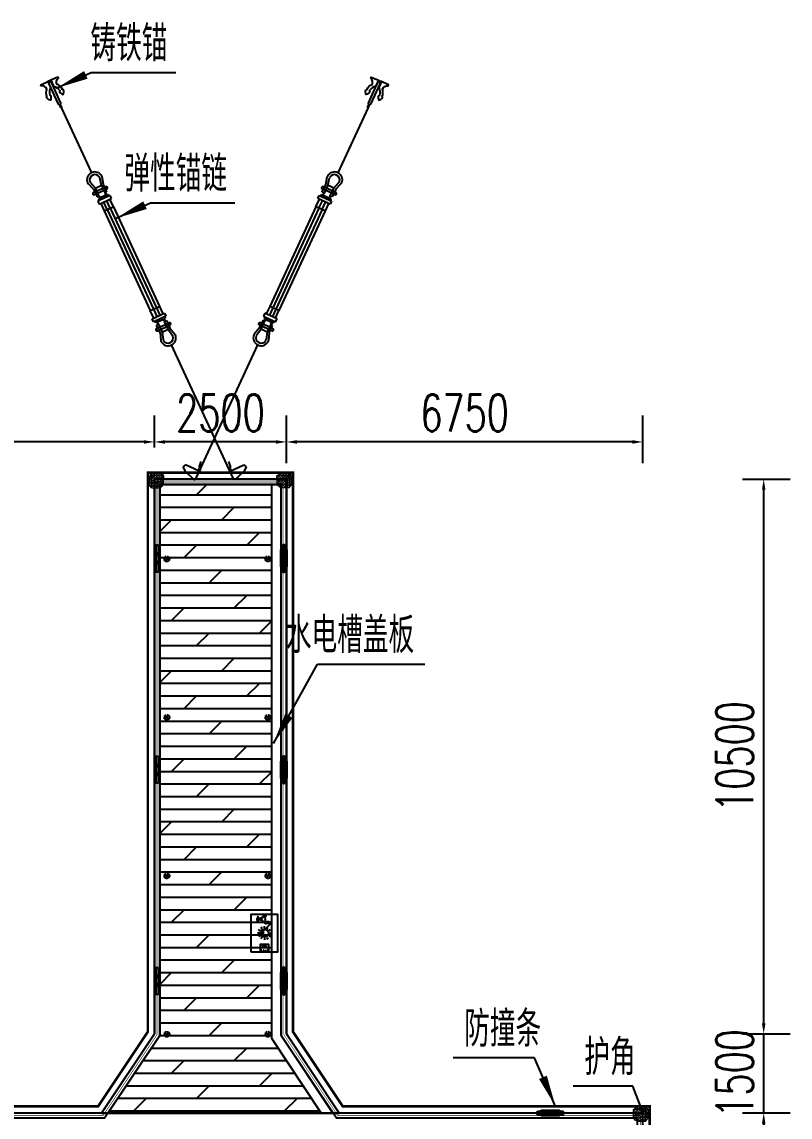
# Model space of a CAD drawing. Extents: x -89702 to 926017, y -610001 to -56924.
# Drawn here: x 78184 to 92733, y -315233 to -294495 of the extents above; entities that cross this region are included whole.
import ezdxf

# ---------------------------------------------------------------- set-up
doc = ezdxf.new("R2010")
doc.units = 0
doc.header["$LTSCALE"] = 10
doc.header["$MEASUREMENT"] = 0
doc.linetypes.add('ACAD_ISO14W100', pattern=[24, 12, -3, 0, -3, 0, -3, 0, -3])
doc.linetypes.add('CENTER', pattern=[2, 1.25, -0.25, 0.25, -0.25])
for name, color, linetype in [('AECOM-园建', 2, 'Continuous'), ('DIM_LEAD', 3, 'Continuous'), ('PUB_DIM', 3, 'Continuous'), ('PUB_TEXT', 7, 'Continuous'), ('STAIR', 2, 'Continuous'), ('W- bollard系船栓', 4, 'Continuous'), ('W-_ANTICOLLISION防撞措施', 6, 'Continuous'), ('W-ALUMINUM_FRAME铝架', 30, 'Continuous'), ('W-MOUNTING固定方式', 5, 'Continuous'), ('W-PLASTIC_RAILINGS塑木栏杆', 6, 'Continuous'), ('W-STEEL_FRAME钢架', 3, 'Continuous'), ('W-WOOD_FLOOR木地板', 30, 'Continuous')]:
    doc.layers.add(name, color=color, linetype=linetype)
doc.layers.add('护舷', color=40, linetype='Continuous', lineweight=15)
doc.layers.add('护角', color=8, linetype='Continuous', lineweight=9)
doc.styles.add('_TCH_DIM', font='SIMPLEX', dxfattribs={"bigfont": 'GBCBIG'})
doc.styles.add('STANDARD_T3', font='simplex.shx', dxfattribs={"width": 0.7, "bigfont": 'gbcbig.shx'})
doc.dimstyles.new('W&&200', dxfattribs={"dimtxt": 700, "dimasz": 200, "dimexe": 500, "dimexo": 600, "dimgap": 200, "dimtad": 1, "dimdec": 0, "dimzin": 0, "dimdsep": 46, "dimtxsty": 'STANDARD_T3', "dimcen": 0.09, "dimclrd": 1, "dimclre": 1, "dimclrt": 7, "dimazin": 2, "dimtfac": 1, "dimtdec": 0, "dimtix": 1, "dimtmove": 2, "dimatfit": 3, "dimfxl": 0, "dimtolj": 1, "dimtzin": 0, "dimarcsym": 0})

# ---------------------------------------------------------------- blocks, each defined once
blk = doc.blocks.new('A$C6f7a73f6')
blk.add_hatch(color=3).paths.add_polyline_path([(485, 384), (635, 384, 1)])
at = {"color": 5}
for p, q in [((228, 434), (240, 434)), ((228, 408), (240, 408)), ((228, 363), (240, 363)), ((228, 337), (240, 337)), ((293, 399), (305, 399)), ((293, 372), (305, 372))]:
    blk.add_line(p, q, dxfattribs=at)
at = {"color": 0, "linetype": 'ByBlock'}
blk.add_lwpolyline([(200, 634), (920, 634), (920, 134), (200, 134)], close=True, dxfattribs=at)
blk.add_lwpolyline([(200, 459), (350, 459), (350, 309), (200, 309)], close=True)
at = {"color": 6}
for points in [[(478, 432), (450, 450)], [(512, 466), (494, 496)], [(561, 480), (560, 516)], [(606, 468), (624, 496)], [(643, 430), (674, 448)], [(466, 384), (430, 386)], [(477, 338), (446, 320)], [(514, 304), (496, 272)], [(559, 288), (560, 256)], [(608, 302), (626, 272)], [(642, 336), (674, 318)], [(654, 384), (690, 386)]]:
    blk.add_lwpolyline(points, dxfattribs=at)
at = {"color": 7, "true_color": 0xffffff}
for points in [[(778, 503), (777, 511), (817, 525)], [(778, 503), (871, 504), (875, 512), (834, 522)], [(779, 406), (794, 419), (797, 435)], [(846, 441), (805, 439), (797, 435)], [(797, 435), (854, 438)], [(798, 431), (854, 434)], [(817, 440), (817, 456), (805, 456)], [(805, 439), (805, 456)], [(812, 468), (809, 456)], [(809, 456), (841, 457)], [(815, 489), (811, 484), (812, 476)], [(812, 476), (840, 478)], [(812, 468), (840, 470), (841, 457)], [(817, 529), (814, 505)], [(815, 489), (836, 486), (840, 482)], [(816, 468), (816, 477)], [(839, 502), (833, 530), (817, 529)], [(837, 453), (817, 456)], [(819, 501), (819, 489)], [(819, 489), (820, 477)], [(832, 485), (832, 477)], [(835, 502), (836, 486)], [(836, 469), (836, 478)], [(845, 454), (841, 457), (837, 453)], [(837, 453), (838, 441)], [(840, 478), (840, 482)], [(846, 441), (845, 454)], [(846, 441), (854, 438)], [(855, 418), (854, 438)], [(855, 418), (860, 406), (872, 402)], [(779, 406), (755, 384), (744, 359), (741, 347)], [(777, 349), (741, 347)], [(741, 335), (741, 339), (741, 347)], [(742, 319), (742, 323), (742, 331)], [(743, 302), (743, 307), (742, 315)], [(744, 290), (743, 294), (747, 299)], [(744, 290), (743, 298)], [(746, 335), (745, 339), (745, 347)], [(746, 319), (746, 323), (746, 331)], [(747, 303), (747, 307), (747, 315)], [(748, 290), (749, 347)], [(750, 335), (749, 339), (749, 347)], [(750, 319), (750, 323), (750, 331)], [(751, 303), (751, 307), (751, 315)], [(752, 291), (751, 299)], [(752, 291), (752, 295), (755, 299)], [(754, 335), (753, 339), (753, 348)], [(754, 319), (754, 323), (754, 331)], [(755, 303), (755, 307), (755, 315)], [(756, 291), (757, 348)], [(758, 340), (757, 344), (757, 348)], [(759, 319), (758, 323), (758, 336)], [(759, 303), (759, 307), (759, 315)], [(760, 291), (760, 299)], [(760, 291), (760, 299)], [(762, 340), (761, 344), (761, 348)], [(762, 324), (762, 328), (762, 336)], [(763, 303), (763, 308), (763, 320)], [(764, 291), (765, 348)], [(766, 340), (765, 344), (765, 348)], [(766, 324), (766, 328), (766, 336)], [(767, 308), (767, 312), (767, 320)], [(768, 291), (768, 296), (767, 304)], [(768, 291), (768, 296), (768, 300), (771, 304)], [(770, 340), (769, 344), (769, 348)], [(770, 324), (770, 328), (770, 336)], [(771, 308), (771, 312), (771, 320)], [(772, 292), (773, 349)], [(774, 340), (774, 345), (773, 349)], [(775, 324), (774, 328), (774, 336)], [(775, 308), (775, 312), (775, 320)], [(776, 292), (776, 296), (776, 304)], [(792, 374), (780, 369), (777, 357)], [(777, 357), (777, 349)], [(792, 374), (825, 367), (861, 373)], [(878, 358), (874, 370), (861, 373)], [(872, 402), (880, 403)], [(892, 411), (891, 358), (878, 358)], [(881, 394), (882, 374), (878, 358)], [(880, 411), (881, 394)], [(892, 411), (880, 411)], [(881, 394), (893, 395)], [(882, 374), (894, 375)], [(890, 366), (915, 364)], [(892, 403), (913, 404)], [(896, 403), (898, 367)], [(897, 399), (917, 400)], [(898, 371), (918, 368)], [(913, 404), (915, 364)], [(917, 400), (918, 368)]]:
    blk.add_lwpolyline(points, dxfattribs=at)
at = {"color": 5}
for centre, radius in [((311, 385), 31), ((325, 385), 6)]:
    blk.add_circle(centre, radius, dxfattribs=at)
at = {"color": 6}
blk.add_circle((560, 384), 75, dxfattribs=at)
at = {"color": 5}
for centre, start, end in [((234, 434), 0, 180), ((234, 408), 180, 0), ((234, 363), 0, 180), ((234, 337), 180, 0), ((299, 399), 0, 180), ((299, 372), 180, 0)]:
    blk.add_arc(centre, 6, start, end, dxfattribs=at)
blk = doc.blocks.new('$matou$00000081')
at = {"elevation": 0}
for points in [[(115, -13, 1.151757), (115, 13), (-115, 13, 1.151757), (-115, -13), (115, -13)], [(-96, 13, -0.182727), (-80, 28), (81, 28, -0.182727), (97, 13)], [(97, -13, -0.182727), (81, -28), (-80, -28, -0.182727), (-96, -13, -0.127039)]]:
    blk.add_lwpolyline(points, format="xyb", dxfattribs=at)
for centre, radius in [((-39, 0, 0), 10.9), ((-39, 0, 0), 7.27), ((40, 0, 0), 10.9), ((40, 0, 0), 7.27)]:
    blk.add_circle(centre, radius)
blk = doc.blocks.new('ZFQ')
at = {"layer": 'W-WOOD_FLOOR木地板'}
h = blk.add_hatch(dxfattribs=at)
h.set_pattern_fill('DOLMIT', color=256, scale=300)
h.set_pattern_definition([(0, (-1737049.58, -2606807.6), (0, 238.122618), []), (45, (-1737049.6, -2606807.6), (-476.24491, 476.24491), [336.75638, -673.512])])
h.paths.add_polyline_path([(965, 11900), (-1150, 11900), (-1150, 1470), (-2130, 0), (1907, 0), (965, 1414)])
at = {"layer": 'W-ALUMINUM_FRAME铝架', "color": 0}
for points in [[(965, 11900), (965, 1414), (1907, 0)], [(1150, 11900), (1150, 1470), (2130, 0)]]:
    blk.add_lwpolyline(points, dxfattribs=at)
at = {"layer": 'W-STEEL_FRAME钢架'}
for points in [[(-2250, 0), (-1250, 1500), (-1250, 12000), (1250, 12000), (1250, 1500), (2250, 0)], [(-2130, 0), (-1150, 1470), (-1150, 11900), (1150, 11900), (1150, 1470), (2130, 0)]]:
    blk.add_lwpolyline(points, close=True, dxfattribs=at)
at = {"layer": 'W- bollard系船栓', "xscale": 2}
for p, yscale, rotation in [((-1200, 10500, 0), -2, 89.99999999999993), ((1200, 10500, 0), 2, 90.00000000000006), ((-1200, 6500, 0), -2, 89.99999999999993), ((1200, 6500, 0), 2, 90.00000000000006), ((-1200, 2500, 0), -2, 89.99999999999993), ((1200, 2500, 0), 2, 90.00000000000006)]:
    blk.add_blockref('$matou$00000081', p, dxfattribs=dict(at, yscale=yscale, rotation=rotation))
at = {"layer": 'W-STEEL_FRAME钢架', "rotation": 90}
blk.add_blockref('A$C6f7a73f6', (1218, 2846), dxfattribs=at)
blk = doc.blocks.new('*D1307')
at = {"layer": 'Defpoints', "color": 0, "transparency": 16777216}
for p in [(83194, -302448), (83194, -313655), (89944, -315155)]:
    blk.add_point(p, dxfattribs=at)
at = {"layer": 'W-STEEL_FRAME钢架', "color": 1, "lineweight": -2, "transparency": 16777216}
for p, q in [((83194, -302848), (83194, -301948)), ((89944, -302848), (89944, -301948)), ((89744, -302448), (83394, -302448))]:
    blk.add_line(p, q, dxfattribs=at)
at = {"layer": 'W-STEEL_FRAME钢架', "color": 1, "transparency": 16777216}
for points in [[(83394, -302415), (83394, -302482), (83194, -302448)], [(89744, -302415), (89744, -302482), (89944, -302448)]]:
    blk.add_solid(points, dxfattribs=at)
at = {"layer": 'W-STEEL_FRAME钢架', "color": 7, "transparency": 16777216, "insert": (86569, -301898), "char_height": 700, "attachment_point": 5, "style": 'STANDARD_T3'}
blk.add_mtext('\\A1;6750', dxfattribs=at)
blk = doc.blocks.new('*D1308')
at = {"layer": 'Defpoints', "color": 0, "transparency": 16777216}
for p in [(80694, -302448), (80694, -303155), (83194, -313655)]:
    blk.add_point(p, dxfattribs=at)
at = {"layer": 'W-STEEL_FRAME钢架', "color": 1, "lineweight": -2, "transparency": 16777216}
for p, q in [((80694, -302555), (80694, -301948)), ((83194, -302848), (83194, -301948)), ((82994, -302448), (80894, -302448))]:
    blk.add_line(p, q, dxfattribs=at)
at = {"layer": 'W-STEEL_FRAME钢架', "color": 1, "transparency": 16777216}
for points in [[(80894, -302415), (80894, -302482), (80694, -302448)], [(82994, -302415), (82994, -302482), (83194, -302448)]]:
    blk.add_solid(points, dxfattribs=at)
at = {"layer": 'W-STEEL_FRAME钢架', "color": 7, "transparency": 16777216, "insert": (81944, -301898), "char_height": 700, "attachment_point": 5, "style": 'STANDARD_T3'}
blk.add_mtext('\\A1;2500', dxfattribs=at)
blk = doc.blocks.new('*D1309')
at = {"layer": 'Defpoints', "color": 0, "transparency": 16777216}
for p in [(68194, -302448), (68194, -303155), (80694, -303155)]:
    blk.add_point(p, dxfattribs=at)
at = {"layer": 'W-STEEL_FRAME钢架', "color": 1, "lineweight": -2, "transparency": 16777216}
for p, q in [((68194, -302555), (68194, -301948)), ((80694, -302555), (80694, -301948)), ((80494, -302448), (68394, -302448))]:
    blk.add_line(p, q, dxfattribs=at)
at = {"layer": 'W-STEEL_FRAME钢架', "color": 1, "transparency": 16777216}
for points in [[(68394, -302415), (68394, -302482), (68194, -302448)], [(80494, -302415), (80494, -302482), (80694, -302448)]]:
    blk.add_solid(points, dxfattribs=at)
at = {"layer": 'W-STEEL_FRAME钢架', "color": 7, "transparency": 16777216, "insert": (74444, -301898), "char_height": 700, "attachment_point": 5, "style": 'STANDARD_T3'}
blk.add_mtext('\\A1;12500', dxfattribs=at)
blk = doc.blocks.new('*D1300')
at = {"layer": 'Defpoints', "color": 0, "transparency": 16777216}
for p in [(89944, -315155), (92233, -315155), (89944, -317655)]:
    blk.add_point(p, dxfattribs=at)
at = {"layer": 'W-STEEL_FRAME钢架', "color": 1, "lineweight": -2, "transparency": 16777216}
for p, q in [((91833, -315155), (92733, -315155)), ((92233, -317455), (92233, -315355)), ((91833, -317655), (92733, -317655))]:
    blk.add_line(p, q, dxfattribs=at)
at = {"layer": 'W-STEEL_FRAME钢架', "color": 1, "transparency": 16777216}
for points in [[(92200, -315355), (92267, -315355), (92233, -315155)], [(92200, -317455), (92267, -317455), (92233, -317655)]]:
    blk.add_solid(points, dxfattribs=at)
at = {"layer": 'W-STEEL_FRAME钢架', "color": 7, "transparency": 16777216, "insert": (91683, -316405), "char_height": 700, "attachment_point": 5, "rotation": 90, "style": 'STANDARD_T3'}
blk.add_mtext('\\A1;2500', dxfattribs=at)
blk = doc.blocks.new('*D1319')
at = {"layer": 'Defpoints', "color": 0, "transparency": 16777216}
for p in [(83194, -313655), (92233, -313655), (89944, -315155)]:
    blk.add_point(p, dxfattribs=at)
at = {"layer": 'W-STEEL_FRAME钢架', "color": 1, "lineweight": -2, "transparency": 16777216}
for p, q in [((92233, -313455), (92233, -313255)), ((91833, -313655), (92733, -313655)), ((92233, -315155), (92233, -313655)), ((91833, -315155), (92733, -315155)), ((92233, -315355), (92233, -315555))]:
    blk.add_line(p, q, dxfattribs=at)
at = {"layer": 'W-STEEL_FRAME钢架', "color": 1, "transparency": 16777216}
for points in [[(92200, -313455), (92267, -313455), (92233, -313655)], [(92200, -315355), (92267, -315355), (92233, -315155)]]:
    blk.add_solid(points, dxfattribs=at)
at = {"layer": 'W-STEEL_FRAME钢架', "color": 7, "transparency": 16777216, "insert": (91683, -314405), "char_height": 700, "attachment_point": 5, "rotation": 90, "style": 'STANDARD_T3'}
blk.add_mtext('\\A1;1500', dxfattribs=at)
blk = doc.blocks.new('*D1320')
at = {"layer": 'Defpoints', "color": 0, "transparency": 16777216}
for p in [(83194, -303155), (92233, -303155), (83194, -313655)]:
    blk.add_point(p, dxfattribs=at)
at = {"layer": 'W-STEEL_FRAME钢架', "color": 1, "lineweight": -2, "transparency": 16777216}
for p, q in [((91833, -303155), (92733, -303155)), ((92233, -313455), (92233, -303355)), ((91833, -313655), (92733, -313655))]:
    blk.add_line(p, q, dxfattribs=at)
at = {"layer": 'W-STEEL_FRAME钢架', "color": 1, "transparency": 16777216}
for points in [[(92200, -303355), (92267, -303355), (92233, -303155)], [(92200, -313455), (92267, -313455), (92233, -313655)]]:
    blk.add_solid(points, dxfattribs=at)
at = {"layer": 'W-STEEL_FRAME钢架', "color": 7, "transparency": 16777216, "insert": (91683, -308405), "char_height": 700, "attachment_point": 5, "rotation": 90, "style": 'STANDARD_T3'}
blk.add_mtext('\\A1;10500', dxfattribs=at)
blk = doc.blocks.new('护角')
at = {"layer": '护角', "linetype": 'Continuous', "lineweight": 0}
h = blk.add_hatch(dxfattribs=at)
h.set_pattern_fill('ANGLE', color=40, scale=5, angle=45)
h.set_pattern_definition([(45, (0, 0), (-24.6957, 24.6957), [25.4, -9.525]), (135, (0, 0), (-24.6957, -24.6957), [25.4, -9.525])])
h.paths.add_polyline_path([(229, 177, 0.414214), (177, 229), (0, 229), (0, 100, 0.414214), (100, 0), (229, 0)])
h.paths.add_polyline_path([(177, 280), (67, 280), (0, 229), (177, 229)])
h.paths.add_polyline_path([(177, 280), (177, 229, -0.414214), (229, 177), (280, 177, 0.414214)])
h.paths.add_polyline_path([(280, 177), (229, 177), (229, 0), (280, 65)])
at = {"layer": '护角', "color": 40, "linetype": 'Continuous', "lineweight": 0}
for p, q in [((0, 229), (67, 280)), ((0, 229), (0, 100)), ((177, 229), (0, 229)), ((67, 280), (177, 280)), ((177, 229), (177, 280)), ((100, 0), (229, 0)), ((229, 177), (229, 0)), ((229, 177), (280, 177)), ((229, 0), (280, 65)), ((280, 177), (280, 65))]:
    blk.add_line(p, q, dxfattribs=at)
at = {"layer": '护角', "color": 1, "linetype": 'CENTER', "ltscale": 0.2}
for p, q in [((224, 229), (235, 229)), ((229, 224), (229, 235))]:
    blk.add_line(p, q, dxfattribs=at)
at = {"layer": '护角', "color": 40, "linetype": 'Continuous', "lineweight": 0}
for centre, radius, start, end in [((177, 177), 103, 0, 90), ((177, 177), 52.2, 0, 90), ((100, 100), 100, 180, 270)]:
    blk.add_arc(centre, radius, start, end, dxfattribs=at)
blk = doc.blocks.new('A$Cfe1adb12')
at = {"layer": '护舷', "rotation": 320.3357902113834}
blk.add_blockref('护角', (0, 179), dxfattribs=at)
blk = doc.blocks.new('$matou$00000106')
blk.add_line((-31, -275, 0), (31, -275, 0))
at = {"elevation": 0}
for points in [[(1, 275), (-10, 275), (-10, 219), (-23, 201), (-27, -239), (-21, -245), (0, -245)], [(0, 275), (11, 275), (11, 219), (24, 201), (28, -239), (21, -245), (0, -245)]]:
    blk.add_lwpolyline(points, dxfattribs=at)
for points in [[(-31, -275), (-31, -149, -0.158691), (-104, -26), (-90, -7, 0.186687), (-133, 68, 0.169045), (-176, -9), (-162, -23, 0.1524), (-109, -153, -0.391481), (-179, -249), (-179, -273), (-31, -275)], [(31, -275), (31, -149, 0.158691), (104, -26), (90, -7, -0.186687), (133, 68, -0.169045), (176, -9), (162, -23, -0.1524), (109, -153, 0.391481), (179, -249), (179, -273), (31, -275)]]:
    blk.add_lwpolyline(points, format="xyb", dxfattribs=at)

msp = doc.modelspace()

# ---------------------------------------------------------------- linework, layer by layer
at = {"layer": 'AECOM-园建'}
for p, q in [((78928.5, -296112.4), (79501.8, -297350.2)), ((84739.4, -296112.4), (84166.1, -297350.2)), ((79643.4, -297789.8), (79661.8, -297828.5)), ((79823.3, -297796), (79648.5, -297877)), ((79777.9, -297774.7), (79661.8, -297828.5)), ((79777.9, -297774.7), (79760, -297735.7)), ((79807.3, -297761.1), (79777.9, -297774.7)), ((79823.3, -297796), (79807.3, -297761.1)), ((79852.7, -297782.5), (79823.3, -297796)), ((79879.5, -297840.7), (79852.7, -297782.5)), ((83788.4, -297840.7), (83815.3, -297782.5)), ((83815.3, -297782.5), (83844.6, -297796)), ((83844.6, -297796), (83860.6, -297761.1)), ((83844.6, -297796), (84019.4, -297877)), ((83860.6, -297761.1), (83890, -297774.7)), ((83890, -297774.7), (83908, -297735.7)), ((83890, -297774.7), (84006.2, -297828.5)), ((84024.5, -297789.8), (84006.2, -297828.5)), ((79648.6, -297877.2), (79619.6, -297890.6)), ((79619.6, -297890.6), (79646.5, -297948.7)), ((79661.8, -297828.5), (79632.4, -297842.1)), ((79632.4, -297842.1), (79648.6, -297877.2)), ((79646.5, -297948.7), (79675.6, -297935.2)), ((79675.6, -297935.2), (79850.2, -297854)), ((79675.6, -297935.2), (79740.4, -298075)), ((79740.4, -298075), (79915.6, -297994.4)), ((79850.3, -297854.2), (79879.5, -297840.7)), ((79915.6, -297994.4), (79850.3, -297854.2)), ((79915.6, -297994.4), (80790.6, -299881.6)), ((83752.4, -297994.4), (82877.3, -299881.6)), ((83752.4, -297994.4), (83817.6, -297854.2)), ((83927.5, -298075), (83752.4, -297994.4)), ((83817.6, -297854.2), (83788.4, -297840.7)), ((83992.4, -297935.2), (83817.7, -297854)), ((83992.4, -297935.2), (83927.5, -298075)), ((84021.4, -297948.7), (83992.4, -297935.2)), ((84006.2, -297828.5), (84035.6, -297842.1)), ((84035.6, -297842.1), (84019.4, -297877.2)), ((84019.4, -297877.2), (84048.3, -297890.6)), ((84048.3, -297890.6), (84021.4, -297948.7)), ((79740.4, -298075), (80615.5, -299962.1)), ((79798.9, -298048.1), (80673.8, -299935.3)), ((79857.3, -298021.2), (80732.2, -299908.4)), ((83810.6, -298021.2), (82935.7, -299908.4)), ((83869, -298048.1), (82994.1, -299935.3)), ((83927.5, -298075), (83052.5, -299962.1)), ((80615.5, -299962.1), (80790.1, -299880.5)), ((80680.2, -300101.9), (80615.5, -299962.1)), ((80680.2, -300101.9), (80855.1, -300021.1)), ((80882, -300079.1), (80707.2, -300160.2)), ((80790.1, -299880.5), (80855, -300020.9)), ((80855, -300020.9), (80884.1, -300007.3)), ((80911.2, -300065.4), (80882, -300079.1)), ((80882, -300079.1), (80898.2, -300113.8)), ((80884.1, -300007.3), (80911.2, -300065.4)), ((82783.8, -300007.3), (82756.7, -300065.4)), ((82756.7, -300065.4), (82785.9, -300079.1)), ((82785.9, -300079.1), (82769.7, -300113.8)), ((82812.9, -300020.9), (82783.8, -300007.3)), ((82785.9, -300079.1), (82960.7, -300160.2)), ((82987.7, -300101.9), (82812.8, -300021.1)), ((82877.8, -299880.5), (82812.9, -300020.9)), ((83052.5, -299962.1), (82877.8, -299880.5)), ((82987.7, -300101.9), (83052.5, -299962.1)), ((80651.2, -300115.4), (80680.2, -300101.9)), ((80678.1, -300173.5), (80651.2, -300115.4)), ((80707.1, -300160), (80678.1, -300173.5)), ((80723.4, -300195), (80707.1, -300160)), ((80752.8, -300181.4), (80723.4, -300195)), ((80735.4, -300236.6), (80770.4, -300220.4)), ((80802.4, -300380.9), (80735.4, -300236.6)), ((80868.9, -300127.5), (80752.8, -300181.4)), ((80770.4, -300220.4), (80752.8, -300181.4)), ((80898.2, -300113.8), (80868.9, -300127.5)), ((80868.9, -300127.5), (80887.1, -300166.4)), ((82769.7, -300113.8), (82799, -300127.5)), ((82799, -300127.5), (82780.9, -300166.4)), ((82799, -300127.5), (82915.2, -300181.4)), ((82865.6, -300380.9), (82932.5, -300236.6)), ((82897.5, -300220.4), (82915.2, -300181.4)), ((82932.5, -300236.6), (82897.5, -300220.4)), ((82915.2, -300181.4), (82944.6, -300195)), ((82944.6, -300195), (82960.8, -300160)), ((82960.8, -300160), (82989.8, -300173.5)), ((83016.7, -300115.4), (82987.7, -300101.9)), ((82989.8, -300173.5), (83016.7, -300115.4)), ((82188.4, -303147.5), (81014.4, -300612.5)), ((81479.5, -303147.5), (82653.6, -300612.5)), ((81281.1, -302881.7), (81233.6, -302922.4)), ((81233.6, -302922.4), (81274.8, -303002.6)), ((81539.8, -303004.5), (81281.1, -302881.7)), ((81513.8, -302973), (81515.3, -302967.2)), ((81537.1, -302992.3), (81513.8, -302973)), ((81515.3, -302967.2), (81542.4, -302975.8)), ((81570, -302820.6), (81536.5, -302935)), ((81536.5, -302935), (81559.5, -302961.9)), ((81563.6, -302981.3), (81537.1, -302992.3)), ((81542.4, -302975.8), (81561.7, -302990.8)), ((81559.5, -302961.9), (81563.6, -302981.3)), ((82097.9, -302820.6), (82131.5, -302935)), ((82108.4, -302961.9), (82104.4, -302981.3)), ((82104.4, -302981.3), (82130.8, -302992.3)), ((82125.5, -302975.8), (82106.3, -302990.8)), ((82131.5, -302935), (82108.4, -302961.9)), ((82152.6, -302967.2), (82125.5, -302975.8)), ((82128.1, -303004.5), (82386.9, -302881.7)), ((82130.8, -302992.3), (82154.2, -302973)), ((82154.2, -302973), (82152.6, -302967.2)), ((82386.9, -302881.7), (82434.3, -302922.4)), ((82434.3, -302922.4), (82393.1, -303002.6)), ((81274.8, -303002.6), (81448.3, -303163.1)), ((81448.3, -303163.1), (81479.5, -303147.5)), ((81554, -303004.4), (81539.8, -303004.5)), ((81561.7, -302990.8), (81554, -303004.4)), ((82106.3, -302990.8), (82114, -303004.4)), ((82114, -303004.4), (82128.1, -303004.5)), ((82219.6, -303163.1), (82188.4, -303147.5)), ((82393.1, -303002.6), (82219.6, -303163.1))]:
    msp.add_line(p, q, dxfattribs=at)
at = {"layer": 'AECOM-园建', "color": 7}
for p, q in [((79541.5, -297661.7), (79435.7, -297556.4)), ((79575.3, -297642.7), (79479.8, -297534.8)), ((79691.7, -297589.3), (79656.9, -297449.7)), ((79691.6, -297588.9), (79759.8, -297736.2)), ((79728.2, -297576.3), (79702.2, -297430.3)), ((79794.8, -297720), (79728.2, -297576.3)), ((83873.2, -297720), (83939.7, -297576.3)), ((83976.3, -297588.9), (83908.1, -297736.2)), ((83939.7, -297576.3), (83965.7, -297430.3)), ((83976.2, -297589.3), (84011, -297449.7)), ((84092.6, -297642.7), (84188.1, -297534.8)), ((84126.4, -297661.7), (84232.2, -297556.4)), ((79541.5, -297661.7), (79608.4, -297806.1)), ((79643.4, -297789.8), (79575.3, -297642.7)), ((79608.4, -297806.1), (79643.4, -297789.8)), ((79759.8, -297736.2), (79794.8, -297720)), ((83908.1, -297736.2), (83873.2, -297720)), ((84024.5, -297789.8), (84092.6, -297642.7)), ((84059.6, -297806.1), (84024.5, -297789.8)), ((84126.4, -297661.7), (84059.6, -297806.1)), ((80770.4, -300220.4), (80838.7, -300367.4)), ((80886.6, -300166.2), (80921.5, -300150)), ((80954.9, -300313.4), (80886.6, -300166.2)), ((80921.5, -300150), (80988.2, -300293.6)), ((82746.4, -300150), (82679.8, -300293.6)), ((82713, -300313.4), (82781.4, -300166.2)), ((82781.4, -300166.2), (82746.4, -300150)), ((82897.5, -300220.4), (82829.2, -300367.4)), ((80802.4, -300380.9), (80814.5, -300529.7)), ((80838.7, -300367.4), (80859.4, -300510)), ((80954.7, -300313.1), (81038.8, -300429.8)), ((80988.2, -300293.6), (81082.8, -300407.8)), ((82679.8, -300293.6), (82585.1, -300407.8)), ((82713.3, -300313.1), (82629.2, -300429.8)), ((82829.2, -300367.4), (82808.5, -300510)), ((82865.6, -300380.9), (82853.5, -300529.7))]:
    msp.add_line(p, q, dxfattribs=at)
at = {"layer": 'AECOM-园建', "color": 4}
for p, q in [((79575.3, -297642.7), (79691.6, -297588.9)), ((84092.6, -297642.7), (83976.3, -297588.9)), ((79749.2, -297788), (79765.4, -297822.9)), ((83918.7, -297788), (83902.6, -297822.9)), ((79690.9, -297815), (79707, -297849.9)), ((79798.9, -298048.1), (79734.1, -297908)), ((79857.3, -298021.2), (79792.3, -297880.9)), ((83810.6, -298021.2), (83875.6, -297880.9)), ((83869, -298048.1), (83933.9, -297908)), ((83977, -297815), (83960.9, -297849.9)), ((80673.7, -299934.9), (80738.7, -300074.9)), ((80732.2, -299908.4), (80796.9, -300048)), ((82935.7, -299908.4), (82871.1, -300048)), ((82994.2, -299934.9), (82929.3, -300074.9)), ((80781.9, -300167.9), (80765.7, -300133)), ((80840.2, -300140.8), (80824, -300106)), ((82827.8, -300140.8), (82843.9, -300106)), ((82886.1, -300167.9), (82902.2, -300133)), ((80838.7, -300367.4), (80954.9, -300313.4)), ((82829.2, -300367.4), (82713, -300313.4))]:
    msp.add_line(p, q, dxfattribs=at)
at = {"layer": 'AECOM-园建', "color": 6}
for p, q in [((79536, -297725.1), (79771.6, -297616)), ((79559, -297765), (79797.7, -297653.5)), ((84108.9, -297765), (83870.2, -297653.5)), ((84131.9, -297725.1), (83896.3, -297616)), ((80734.9, -300300.8), (80974.2, -300190.7)), ((80750.5, -300344.1), (80985.9, -300234.8)), ((82917.5, -300344.1), (82682, -300234.8)), ((82933, -300300.8), (82693.7, -300190.7))]:
    msp.add_line(p, q, dxfattribs=at)
at = {"layer": 'AECOM-园建', "color": 7}
for centre, radius, start, end in [((79564.9, -297486.3), 150, 28.19299, 200.23245), ((79564.9, -297486.3), 100, 29.37851, 197.86824), ((84103.1, -297486.3), 150, 339.76755, 151.80701), ((84103.1, -297486.3), 100, 342.13176, 150.62149), ((79471, -297520.9), 50, 200.23245, 225.10725), ((79517.3, -297501.7), 50, 197.86824, 221.50455), ((79608.4, -297461.8), 50, 13.97629, 29.37851), ((79653, -297439.1), 50, 10.09241, 28.19299), ((84014.9, -297439.1), 50, 151.80701, 169.90759), ((84059.5, -297461.8), 50, 150.62149, 166.02371), ((84150.7, -297501.7), 50, 318.49545, 342.13176), ((84196.9, -297520.9), 50, 314.89275, 339.76755), ((80951.3, -300476.4), 150, 209.52078, 21.56024), ((80951.3, -300476.4), 100, 211.88499, 20.37471), ((80998.2, -300459), 50, 20.37471, 35.77694), ((81044.3, -300439.7), 50, 21.56024, 39.66082), ((82716.6, -300476.4), 150, 158.43976, 330.47922), ((82623.6, -300439.7), 50, 140.33918, 158.43976), ((82716.6, -300476.4), 100, 159.62529, 328.11501), ((82669.7, -300459), 50, 144.22306, 159.62529), ((80864.3, -300525.7), 50, 184.64598, 209.52078), ((80908.9, -300502.8), 50, 188.24867, 211.88499), ((82759.1, -300502.8), 50, 328.11501, 351.75133), ((82803.6, -300525.7), 50, 330.47922, 355.35402)]:
    msp.add_arc(centre, radius, start, end, dxfattribs=at)
at = {"layer": 'AECOM-园建', "color": 6}
for centre, radius, start, end in [((79547.5, -297745), 23, 119.97776, 299.97776), ((79784.5, -297634.9), 22.9, 305.46612, 125.22233), ((83883.5, -297634.9), 22.9, 54.77767, 234.53388), ((84120.4, -297745), 23, 240.02224, 60.02224), ((80979.8, -300212.9), 22.9, 284.5309, 104.28711), ((82688.1, -300212.9), 22.9, 75.71289, 255.4691), ((80742.7, -300322.5), 23, 109.77547, 289.77547), ((82925.3, -300322.5), 23, 250.22453, 70.22453)]:
    msp.add_arc(centre, radius, start, end, dxfattribs=at)
at = {"layer": 'DIM_LEAD'}
for p, q in [((78848, -295745), (79498, -295450.7)), ((79498, -295450.7), (81098.2, -295450.7)), ((79968.5, -298212), (80618.5, -297917.7)), ((80618.5, -297917.7), (82218.7, -297917.7)), ((82946.6, -308158.5), (83784.8, -306655.5)), ((83784.8, -306655.5), (85813.1, -306655.5)), ((87891.2, -314110.7), (86350.6, -314110.7)), ((88290.5, -315030.3), (87891.2, -314110.7)), ((89753.2, -314647.8), (88625.5, -314647.8)), ((89941.9, -315138.4), (89753.2, -314647.8))]:
    msp.add_line(p, q, dxfattribs=at)
for points in [[(78848, -295745, 0, 160, 0), (79394.6, -295497.6, 0, 0, 0)], [(79968.5, -298212, 0, 160, 0), (80515.1, -297964.6, 0, 0, 0)], [(82946.6, -308158.5, 0, 160, 0), (83238.9, -307634.5, 0, 0, 0)], [(88290.5, -315030.3, 0, 160, 0), (88051.6, -314479.9, 0, 0, 0)]]:
    msp.add_lwpolyline(points, format="xyseb", dxfattribs=at)
at = {"layer": 'PUB_DIM', "color": 3, "linetype": 'ACAD_ISO14W100'}
for p, q in [((80970.5, -304690), (80884.6, -304638.9)), ((80956.9, -304623.7), (80898, -304704.5)), ((82885.4, -304690), (82799.5, -304638.9)), ((82871.8, -304623.7), (82812.9, -304704.5)), ((80970.5, -307690), (80884.6, -307638.9)), ((80956.9, -307623.7), (80898, -307704.5)), ((82885.4, -307690), (82799.5, -307638.9)), ((82871.8, -307623.7), (82812.9, -307704.5)), ((80970.5, -310690), (80884.6, -310638.9)), ((80956.9, -310623.7), (80898, -310704.5)), ((82885.4, -310690), (82799.5, -310638.9)), ((82871.8, -310623.7), (82812.9, -310704.5)), ((80970.5, -313690), (80884.6, -313638.9)), ((80956.9, -313623.7), (80898, -313704.5)), ((82885.4, -313690), (82799.5, -313638.9)), ((82871.8, -313623.7), (82812.9, -313704.5))]:
    msp.add_line(p, q, dxfattribs=at)
for centre in [(80927.6, -304664.3), (82842.5, -304664.3), (80927.6, -307664.3), (82842.5, -307664.3), (80927.6, -310664.3), (82842.5, -310664.3), (80927.6, -313664.3), (82842.5, -313664.3)]:
    msp.add_circle(centre, 50, dxfattribs=at)
at = {"layer": 'STAIR'}
msp.add_line((79693.5, -315155.3), (84193.5, -315155.3), dxfattribs=at)
at = {"layer": 'W-_ANTICOLLISION防撞措施', "color": 5, "const_width": 50}
msp.add_lwpolyline([(90071.5, -317780.3), (90071.5, -315030.3), (84260.4, -315030.3), (83318.5, -313617.4), (83318.5, -303030.3), (80568.5, -303030.3), (80568.5, -313617.4), (79626.6, -315030.3), (69260.4, -315030.3), (68318.5, -313617.4), (68318.5, -303030.3), (65568.5, -303030.3), (65568.5, -313617.4), (64626.6, -315030.3), (54268.8, -315030.3)], dxfattribs=at)
at = {"layer": 'W-PLASTIC_RAILINGS塑木栏杆', "ltscale": 0.5, "const_width": 10}
msp.add_lwpolyline([(89896.5, -317592.3), (89896.5, -315205.3), (84166.8, -315205.3), (83143.5, -313670.4), (83143.5, -303205.3), (80743.5, -303205.3), (80743.5, -313670.4), (79720.3, -315205.3), (69166.8, -315205.3), (68143.5, -313670.4), (68143.5, -303205.3), (65743.5, -303205.3), (65743.5, -313670.4), (64720.3, -315205.3), (54155.7, -315188.1)], dxfattribs=at)
at = {"layer": 'W-STEEL_FRAME钢架'}
for points in [[(49478.5, -320655.3), (62778.5, -320655.3), (63436, -317656.1), (89943.5, -317655.3), (89943.5, -315155.3), (84193.5, -315155.3), (83193.5, -313655.3), (83193.5, -303155.3), (80693.5, -303155.3), (80693.5, -313655.3), (79693.5, -315155.3), (69193.5, -315155.3), (68193.5, -313655.3), (68193.5, -303155.3), (65693.5, -303155.3), (65693.5, -313655.3), (64693.5, -315155.3), (54193.9, -315155.3)], [(49578.5, -320555.3), (62698, -320555.3), (63355.5, -317556.1), (89843.5, -317555.3), (89843.5, -315255.3), (84140, -315255.3), (83093.5, -313685.5), (83093.5, -303255.3), (80793.5, -303255.3), (80793.5, -313685.5), (79747.1, -315255.3), (69140, -315255.3), (68093.5, -313685.5), (68093.5, -303255.3), (65793.5, -303255.3), (65793.5, -313685.5), (64747.1, -315255.3), (54140.4, -315255.3)]]:
    msp.add_lwpolyline(points, dxfattribs=at)

# ---------------------------------------------------------------- block references
at = {"rotation": 128.8989538612547}
msp.add_blockref('A$Cfe1adb12', (81005.5, -303205.4), dxfattribs=at)
at = {"xscale": -1, "rotation": 231.1010461387453}
for p in [(82878.3, -303205.4), (89628.3, -315205.4)]:
    msp.add_blockref('A$Cfe1adb12', p, dxfattribs=at)
msp.add_blockref('ZFQ', (81943.5, -315155.3))
at = {"layer": 'W- bollard系船栓', "xscale": 2, "yscale": 2, "rotation": 180}
msp.add_blockref('$matou$00000081', (88193.7, -315155.3, 0), dxfattribs=at)
at = {"layer": 'W-MOUNTING固定方式', "zscale": 0.5, "rotation": 204.2235542229588}
msp.add_blockref('$matou$00000106', (78815.7, -295861.6, 0), dxfattribs=at)
at = {"layer": 'W-MOUNTING固定方式', "yscale": -1, "zscale": 0.5, "rotation": 335.7764457770412}
msp.add_blockref('$matou$00000106', (84852.2, -295861.6, 0), dxfattribs=at)

# ---------------------------------------------------------------- texts
at = {"layer": 'PUB_TEXT', "color": 7, "style": '_TCH_DIM'}
for s, p in [('铸铁锚', (79480.7, -295240.7)), ('弹性锚链', (80124.7, -297707.7)), ('水电槽盖板', (83182.9, -306445.5)), ('防撞条', (86560.6, -313900.7)), ('护角', (88835.5, -314437.8))]:
    msp.add_text(s, height=675.18, dxfattribs=at).set_placement(p)

# ---------------------------------------------------------------- dimensions: what is measured, and where the dimension line sits
at = {"layer": 'W-STEEL_FRAME钢架'}
for base, p1, p2, picture, middle in [((68193.5, -302448.2), (80693.5, -303155.3), (68193.5, -303155.3), '*D1309', (74443.5, -301898.2)), ((80693.5, -302448.2), (83193.5, -313655.3), (80693.5, -303155.3), '*D1308', (81943.5, -301898.2)), ((83193.5, -302448.2), (89943.5, -315155.3), (83193.5, -313655.3), '*D1307', (86568.5, -301898.2))]:
    dim = msp.add_linear_dim(base=base, p1=p1, p2=p2, dimstyle='W&&200', override={"dimfxl": 400, "dimfxlon": 1}, dxfattribs=at)
    dim.commit()
    dim.dimension.update_dxf_attribs({"geometry": picture, "text_midpoint": middle})
for base, p1, p2, picture, middle in [((92233.2, -303155.3), (83193.5, -313655.3), (83193.5, -303155.3), '*D1320', (91683.2, -308405.3)), ((92233.2, -313655.3), (89943.5, -315155.3), (83193.5, -313655.3), '*D1319', (91683.2, -314405.3)), ((92233.2, -315155.3), (89943.5, -317655.3), (89943.5, -315155.3), '*D1300', (91683.2, -316405.3))]:
    dim = msp.add_linear_dim(base=base, p1=p1, p2=p2, angle=90, dimstyle='W&&200', override={"dimfxl": 400, "dimfxlon": 1}, dxfattribs=at)
    dim.commit()
    dim.dimension.update_dxf_attribs({"geometry": picture, "text_midpoint": middle})

doc.saveas('drawing.dxf')
